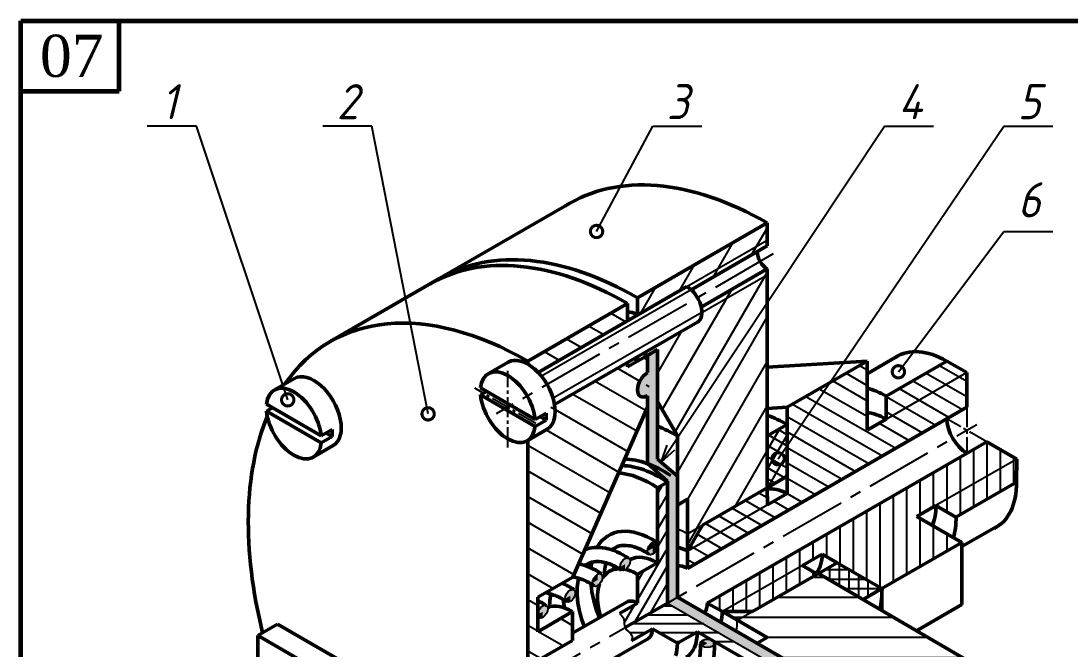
# Model space of a CAD drawing. Header units: millimetres. Extents: x -255 to 513, y 132 to 472.
# Drawn here: x -255 to -105.5, y 207.5 to 297 of the extents above; entities that cross this region are included whole.
import ezdxf

# ---------------------------------------------------------------- set-up
doc = ezdxf.new("R2010")
doc.units = ezdxf.units.MM
doc.header["$LTSCALE"] = 0.5
doc.linetypes.add('CENTER2', pattern=[28.575, 19.05, -3.175, 3.175, -3.175])
doc.styles.get("Standard").update_dxf_attribs({"font": 'isocpeui.ttf', "width": 0.9})
doc.styles.add('стиль1', font='TIMES.TTF')
doc.dimstyles.new('Standart 1', dxfattribs={"dimtxt": 3.5, "dimasz": 3.5, "dimexe": 2, "dimexo": 0, "dimgap": 1, "dimtad": 1, "dimtoh": 1, "dimdec": 0, "dimtxsty": 'Standard', "dimblk": 'OPEN30', "dimcen": 2.5, "dimadec": 0, "dimazin": 0, "dimtfac": 1, "dimtdec": 0, "dimtmove": 0, "dimatfit": 3, "dimldrblk": 'DOTSMALL', "dimfxl": 0, "dimarcsym": 0})
pattern_1 = [(150, (-4, -28), (-1.5875, -2.74963), [])]
pattern_2 = [(60, (-4, -28), (-2.74963, 1.5875), [])]

# ---------------------------------------------------------------- blocks, each defined once
blk = doc.blocks.new('_DotSmall')
at = {"color": 0, "linetype": 'ByBlock', "const_width": 0.5}
blk.add_lwpolyline([(-0.0625, 0, 1), (0.0625, 0, 1)], format="xyb", close=True, dxfattribs=at)
blk = doc.blocks.new('_Open30')
at = {"color": 0, "linetype": 'ByBlock', "lineweight": -2}
for p, q in [((-1, 0.268), (0, 0)), ((0, 0), (-1, -0.268)), ((0, 0), (-1, 0))]:
    blk.add_line(p, q, dxfattribs=at)

msp = doc.modelspace()

# ---------------------------------------------------------------- hatches: boundary and pattern name
at = {"lineweight": -3}
h = msp.add_hatch(dxfattribs=at)
h.set_pattern_fill('ANSI31', color=256, angle=15, style=0)
h.set_pattern_definition(pattern_2)
h.paths.add_polyline_path([(-148.69, 265.75), (-148.69, 268.22), (-167.17, 257.55), (-167.17, 255.08), (-160.12, 259.16)])
edge = h.paths.add_edge_path()
edge.add_line((-148.69, 264.93), (-148.69, 265.75))
edge.add_line((-148.69, 265.75), (-160.12, 259.16))
edge.add_ellipse((-160.12, 256.69), major_axis=(1.51, -2.61), ratio=0.57735, start_angle=478.1255, end_angle=495, ccw=False)
edge.add_line((-159.5, 258.69), (-148.69, 264.93))
h = msp.add_hatch(dxfattribs=at)
h.set_pattern_fill('ANSI31', color=256, angle=15, style=0)
h.set_pattern_definition(pattern_2)
edge = h.paths.add_edge_path()
edge.add_line((-148.69, 260.83), (-157.98, 255.46))
edge.add_ellipse((-160.12, 256.69), major_axis=(1.51, -2.61), ratio=0.57735, start_angle=360, end_angle=405, ccw=False)
edge.add_line((-158.61, 254.08), (-165.76, 249.95))
edge.add_line((-165.76, 249.95), (-166.3, 249.02))
edge.add_line((-166.3, 249.02), (-165.75, 249.34))
edge.add_line((-165.75, 249.34), (-164.32, 250.16))
edge.add_line((-164.32, 250.16), (-164.32, 242.77))
edge.add_line((-164.32, 242.77), (-161.48, 237.85))
edge.add_line((-161.48, 237.85), (-161.48, 232.1))
edge.add_line((-161.48, 232.1), (-161.48, 228))
edge.add_line((-161.48, 228), (-160.06, 228.82))
edge.add_line((-160.06, 228.82), (-160.06, 223.89))
edge.add_line((-160.06, 223.89), (-157.89, 225.14))
edge.add_line((-157.89, 225.14), (-148.69, 230.46))
edge.add_line((-148.69, 230.46), (-148.69, 260.83))
edge = h.paths.add_edge_path()
edge.add_line((-148.69, 260.83), (-148.69, 261.65))
edge.add_line((-148.69, 261.65), (-158.08, 256.23))
edge.add_ellipse((-160.12, 256.69), major_axis=(1.51, -2.61), ratio=0.57735, start_angle=405, end_angle=421.8745, ccw=False)
edge.add_line((-157.98, 255.46), (-148.69, 260.83))
h = msp.add_hatch(dxfattribs=at)
h.set_pattern_fill('ANSI31', color=256, angle=105, style=0)
h.set_pattern_definition(pattern_1)
edge = h.paths.add_edge_path()
edge.add_line((-168.59, 254.26), (-168.59, 256.73))
edge.add_line((-168.59, 256.73), (-182.81, 248.52))
edge.add_line((-182.81, 248.52), (-182.81, 248.11))
edge.add_ellipse((-182.81, 243.59), major_axis=(2.76, -4.79), ratio=0.57735, start_angle=112.6869, end_angle=135, ccw=False)
edge.add_line((-181.32, 246.91), (-168.59, 254.26))
h = msp.add_hatch(color=7)
edge = h.paths.add_edge_path()
edge.add_line((-164.32, 250.16), (-165.75, 249.34))
edge.add_line((-165.75, 249.34), (-165.75, 246.88))
edge.add_ellipse((-165.75, 245.23), major_axis=(1, 1.74), ratio=0.577465, start_angle=44.8992, end_angle=224.8992)
edge.add_line((-165.75, 243.59), (-165.75, 233.91))
edge.add_line((-165.75, 233.91), (-162.9, 231.42))
edge.add_line((-162.9, 231.42), (-162.9, 214.04))
edge.add_line((-162.9, 214.04), (-161.48, 214.87))
edge.add_line((-161.48, 214.87), (-161.48, 232.1))
edge.add_line((-161.48, 232.1), (-164.32, 234.56))
edge.add_line((-164.32, 234.56), (-164.32, 250.16))
h = msp.add_hatch(dxfattribs=at)
h.set_pattern_fill('ANSI31', color=256, angle=105, style=0)
h.set_pattern_definition(pattern_1)
h.paths.add_polyline_path([(-176.41, 212.81), (-181.38, 209.94), (-181.38, 214.87), (-176.4, 217.74), (-173.53, 224.26), (-182.81, 224.36), (-182.81, 205.02), (-176.41, 208.71)])
edge = h.paths.add_edge_path()
edge.add_line((-165.75, 241.95), (-165.75, 243.59))
edge.add_ellipse((-165.75, 245.23), major_axis=(1, 1.74), ratio=0.577465, start_angle=44.8992, end_angle=224.8992, ccw=False)
edge.add_line((-165.75, 246.88), (-165.75, 249.34))
edge.add_line((-165.75, 249.34), (-168.59, 247.7))
edge.add_line((-168.59, 247.7), (-168.59, 248.32))
edge.add_line((-168.59, 248.32), (-178.98, 242.32))
edge.add_ellipse((-182.81, 243.59), major_axis=(2.76, -4.79), ratio=0.57735, start_angle=0, end_angle=56.9443, ccw=False)
edge.add_line((-180.04, 238.8), (-182.81, 237.21))
edge.add_line((-182.81, 237.21), (-182.81, 224.36))
edge.add_line((-182.81, 224.36), (-173.53, 224.26))
edge.add_line((-173.53, 224.26), (-165.75, 241.95))
h = msp.add_hatch(dxfattribs=at)
h.set_pattern_fill('ANSI31', scale=0.6, angle=105, style=0)
h.set_pattern_definition([(150, (-285, 112), (-0.9525, -1.649778), [])])
h.paths.add_polyline_path([(-148.67, 228.02), (-148.69, 230.46), (-157.89, 225.14), (-160.06, 221.43)], flags=17)
h.paths.add_polyline_path([(-120.25, 241.95), (-120.25, 246.88), (-123.11, 248.51), (-131.75, 243.52), (-131.75, 240.24), (-134.47, 238.67), (-134.47, 248.51), (-134.47, 248.51), (-145.84, 241.95), (-145.84, 232.1), (-145.84, 229.64), (-148.67, 228.02), (-160.06, 221.43), (-160.06, 218.97)])
at = {"lineweight": -3, "ltscale": 0.3}
h = msp.add_hatch(dxfattribs=at)
h.set_pattern_fill('ANSI31', scale=10.944, angle=15, style=0)
h.set_pattern_definition([(60, (-314.8648, 76.5583), (-1.184723, 0.684), [])])
h.paths.add_polyline_path([(-145.84, 239.49), (-148.69, 237.85), (-148.69, 230.46), (-145.84, 232.1)])
h = msp.add_hatch(dxfattribs=at)
h.set_pattern_fill('ANSI31', scale=10.944, angle=105, style=0)
h.set_pattern_definition([(150, (-314.8648, 76.5583), (-0.684, -1.184723), [])])
h.paths.add_polyline_path([(-145.84, 239.49), (-148.69, 237.85), (-148.69, 230.46), (-145.84, 232.1)])
at = {"lineweight": -3}
h = msp.add_hatch(dxfattribs=at)
h.set_pattern_fill('ANSI31', scale=0.6, angle=45, style=0)
h.set_pattern_definition([(90, (-285, 112), (-1.905, 3e-16), [])])
h.paths.add_polyline_path([(-141.56, 218.16), (-143.68, 219.38), (-155.08, 212.81), (-150.79, 212.83)], flags=17)
h.paths.add_polyline_path([(-157.22, 214.04), (-155.08, 212.81), (-143.68, 219.38), (-140.87, 221.02), (-138.73, 219.79), (-132.34, 216.1), (-120.96, 222.66), (-127.36, 226.36), (-124.65, 227.92), (-113.14, 234.56), (-117.41, 237.03)])
h.paths.add_polyline_path([(-124.65, 227.92), (-121.84, 226.3), (-113.16, 231.28), (-113.14, 234.56)], flags=17)
at = {"ltscale": 0.3}
h = msp.add_hatch(color=7, dxfattribs=at)
edge = h.paths.add_edge_path()
edge.add_ellipse((-165.03, 221.84), major_axis=(-0.503, -0.871), ratio=0.57735, start_angle=135, end_angle=225)
edge.add_line((-165.03, 222.66), (-165.03, 221.84))
edge.add_line((-165.03, 221.84), (-164.32, 222.25))
edge = h.paths.add_edge_path()
edge.add_ellipse((-165.03, 221.84), major_axis=(-0.503, -0.871), ratio=0.57735, start_angle=45, end_angle=135)
edge.add_line((-164.32, 222.25), (-165.03, 221.84))
edge.add_line((-165.03, 221.84), (-165.03, 221.02))
edge = h.paths.add_edge_path()
edge.add_ellipse((-165.03, 221.84), major_axis=(-0.503, -0.871), ratio=0.57735, start_angle=225, end_angle=315)
edge.add_line((-165.75, 221.43), (-165.03, 221.84))
edge.add_line((-165.03, 221.84), (-165.03, 222.66))
h = msp.add_hatch(color=7, dxfattribs=at)
edge = h.paths.add_edge_path()
edge.add_ellipse((-168.94, 219.58), major_axis=(-0.503, -0.871), ratio=0.57735, start_angle=52.638, end_angle=135)
edge.add_line((-168.23, 220), (-168.94, 219.58))
edge.add_line((-168.94, 219.58), (-168.94, 218.76))
edge.add_ellipse((-168.94, 219.58), major_axis=(-0.503, -0.871), ratio=0.57735, start_angle=45, end_angle=52.638)
edge = h.paths.add_edge_path()
edge.add_ellipse((-168.94, 219.58), major_axis=(-0.503, -0.871), ratio=0.57735, start_angle=135, end_angle=150.6426)
edge.add_ellipse((-168.94, 219.58), major_axis=(-0.503, -0.871), ratio=0.57735, start_angle=150.6426, end_angle=153.163)
edge.add_ellipse((-168.94, 219.58), major_axis=(-0.503, -0.871), ratio=0.57735, start_angle=153.163, end_angle=173.6324)
edge.add_ellipse((-168.94, 210.56), major_axis=(6.25, -10.82), ratio=0.57735, start_angle=131.3969, end_angle=131.9213)
edge.add_ellipse((-168.94, 219.58), major_axis=(-0.503, -0.871), ratio=0.57735, start_angle=183.1186, end_angle=225)
edge.add_line((-168.94, 220.41), (-168.94, 219.58))
edge.add_line((-168.94, 219.58), (-168.23, 220))
edge = h.paths.add_edge_path()
edge.add_ellipse((-168.94, 219.58), major_axis=(-0.503, -0.871), ratio=0.57735, start_angle=225, end_angle=298.1711)
edge.add_ellipse((-168.94, 219.58), major_axis=(-0.503, -0.871), ratio=0.57735, start_angle=298.1711, end_angle=315)
edge.add_line((-169.66, 219.17), (-168.94, 219.58))
edge.add_line((-168.94, 219.58), (-168.94, 220.41))
edge = h.paths.add_edge_path()
edge.add_line((-168.94, 219.58), (-169.66, 219.17))
edge.add_ellipse((-168.94, 219.58), major_axis=(-0.503, -0.871), ratio=0.57735, start_angle=315, end_angle=334.6628)
edge.add_ellipse((-168.94, 219.58), major_axis=(-0.503, -0.871), ratio=0.57735, start_angle=334.6628, end_angle=354.8506)
edge.add_spline(control_points=[(-169.49, 218.74), (-169.47, 218.73), (-169.45, 218.72), (-169.43, 218.71)], knot_values=[2.287006, 2.287006, 2.287006, 2.287006, 2.294538, 2.294538, 2.294538, 2.294538], degree=3, periodic=0)
edge.add_ellipse((-168.94, 219.58), major_axis=(-0.503, -0.871), ratio=0.57735, start_angle=1.4671, end_angle=45)
edge.add_line((-168.94, 218.76), (-168.94, 219.58))
edge = h.paths.add_edge_path()
edge.add_line((-165.03, 221.84), (-165.75, 221.43))
edge.add_ellipse((-165.03, 221.84), major_axis=(-0.503, -0.871), ratio=0.57735, start_angle=315, end_angle=341.5834)
edge.add_ellipse((-165.03, 221.84), major_axis=(-0.503, -0.871), ratio=0.57735, start_angle=341.5834, end_angle=405)
edge.add_line((-165.03, 221.02), (-165.03, 221.84))
at = {"lineweight": -3, "ltscale": 0.3}
h = msp.add_hatch(dxfattribs=at)
h.set_pattern_fill('ANSI31', scale=10.944, angle=45, style=0)
h.set_pattern_definition([(90, (-314.8648, 76.5583), (-1.368, 3e-16), [])])
h.paths.add_polyline_path([(-135.02, 214.55), (-132.34, 216.1), (-138.73, 219.79), (-141.37, 218.27)])
h = msp.add_hatch(dxfattribs=at)
h.set_pattern_fill('ANSI31', scale=10.944, angle=315, style=0)
h.set_pattern_definition([(0, (-314.8648, 76.5583), (4e-16, 1.368), [])])
h.paths.add_polyline_path([(-135.02, 214.55), (-132.34, 216.1), (-138.73, 219.79), (-141.37, 218.27)])
at = {"ltscale": 0.3}
h = msp.add_hatch(color=7, dxfattribs=at)
edge = h.paths.add_edge_path()
edge.add_ellipse((-172.85, 217.33), major_axis=(-0.503, -0.871), ratio=0.57735, start_angle=68.0228, end_angle=127.2769)
edge.add_ellipse((-172.85, 217.33), major_axis=(-0.503, -0.871), ratio=0.57735, start_angle=127.2769, end_angle=135)
edge.add_line((-172.14, 217.74), (-172.85, 217.33))
edge.add_line((-172.85, 217.33), (-172.85, 216.51))
edge.add_ellipse((-172.85, 217.33), major_axis=(-0.503, -0.871), ratio=0.57735, start_angle=45, end_angle=68.0228)
edge = h.paths.add_edge_path()
edge.add_ellipse((-172.85, 217.33), major_axis=(-0.503, -0.871), ratio=0.57735, start_angle=135, end_angle=225)
edge.add_line((-172.85, 218.15), (-172.85, 217.33))
edge.add_line((-172.85, 217.33), (-172.14, 217.74))
edge = h.paths.add_edge_path()
edge.add_line((-172.85, 217.33), (-172.85, 218.15))
edge.add_ellipse((-172.85, 217.33), major_axis=(-0.503, -0.871), ratio=0.57735, start_angle=225, end_angle=315)
edge.add_line((-173.56, 216.92), (-172.85, 217.33))
edge = h.paths.add_edge_path()
edge.add_line((-172.85, 217.33), (-173.56, 216.92))
edge.add_ellipse((-172.85, 217.33), major_axis=(-0.503, -0.871), ratio=0.57735, start_angle=315, end_angle=341.5834)
edge.add_ellipse((-172.85, 217.33), major_axis=(-0.503, -0.871), ratio=0.57735, start_angle=341.5834, end_angle=405)
edge.add_line((-172.85, 216.51), (-172.85, 217.33))
h = msp.add_hatch(color=7, dxfattribs=at)
edge = h.paths.add_edge_path()
edge.add_line((-168.94, 219.58), (-169.66, 219.17))
edge.add_ellipse((-168.94, 219.58), major_axis=(-0.503, -0.871), ratio=0.57735, start_angle=315, end_angle=334.6628)
edge.add_ellipse((-168.94, 219.58), major_axis=(-0.503, -0.871), ratio=0.57735, start_angle=334.6628, end_angle=354.8506)
edge.add_spline(control_points=[(-169.49, 218.74), (-169.47, 218.73), (-169.45, 218.72), (-169.43, 218.71)], knot_values=[2.287006, 2.287006, 2.287006, 2.287006, 2.294538, 2.294538, 2.294538, 2.294538], degree=3, periodic=0)
edge.add_ellipse((-168.94, 219.58), major_axis=(-0.503, -0.871), ratio=0.57735, start_angle=1.4671, end_angle=45)
edge.add_line((-168.94, 218.76), (-168.94, 219.58))
at = {"lineweight": -3}
h = msp.add_hatch(dxfattribs=at)
h.set_pattern_fill('ANSI31', scale=0.9, angle=135, style=0)
h.set_pattern_definition([(180, (-285, 112), (-7e-16, -2.8575), [])])
h.paths.add_polyline_path([(-150.79, 212.83), (-155.08, 212.81), (-152.95, 211.58)])
h.paths.add_polyline_path([(-148.69, 209.12), (-150.11, 208.3), (-141.58, 203.37), (-138.73, 198.45), (-132.34, 194.76), (-133.76, 193.93), (-135.18, 193.11), (-127.36, 188.6), (-108.88, 199.27), (-141.37, 218.27), (-150.79, 212.83), (-152.95, 211.58)])
at = {"ltscale": 0.3}
h = msp.add_hatch(color=7, dxfattribs=at)
edge = h.paths.add_edge_path()
edge.add_ellipse((-172.85, 217.33), major_axis=(-0.503, -0.871), ratio=0.57735, start_angle=225, end_angle=315)
edge.add_line((-173.56, 216.92), (-172.85, 217.33))
edge.add_line((-172.85, 217.33), (-172.85, 218.15))
h = msp.add_hatch(color=7, dxfattribs=at)
edge = h.paths.add_edge_path()
edge.add_ellipse((-176.76, 215.07), major_axis=(-0.503, -0.871), ratio=0.57735, start_angle=45, end_angle=135)
edge.add_line((-176.05, 215.48), (-176.76, 215.07))
edge.add_line((-176.76, 215.07), (-176.76, 214.25))
edge = h.paths.add_edge_path()
edge.add_ellipse((-176.76, 215.07), major_axis=(-0.503, -0.871), ratio=0.57735, start_angle=135, end_angle=225)
edge.add_line((-176.76, 215.89), (-176.76, 215.07))
edge.add_line((-176.76, 215.07), (-176.05, 215.48))
edge = h.paths.add_edge_path()
edge.add_ellipse((-176.76, 215.07), major_axis=(-0.503, -0.871), ratio=0.57735, start_angle=225, end_angle=315)
edge.add_line((-177.47, 214.66), (-176.76, 215.07))
edge.add_line((-176.76, 215.07), (-176.76, 215.89))
edge = h.paths.add_edge_path()
edge.add_line((-176.76, 215.07), (-177.47, 214.66))
edge.add_ellipse((-176.76, 215.07), major_axis=(-0.503, -0.871), ratio=0.57735, start_angle=315, end_angle=341.5834)
edge.add_ellipse((-176.76, 215.07), major_axis=(-0.503, -0.871), ratio=0.57735, start_angle=341.5834, end_angle=405)
edge.add_line((-176.76, 214.25), (-176.76, 215.07))
h = msp.add_hatch(color=7, dxfattribs=at)
edge = h.paths.add_edge_path()
edge.add_ellipse((-180.67, 212.81), major_axis=(-0.503, -0.871), ratio=0.57735, start_angle=45, end_angle=135)
edge.add_line((-179.96, 213.22), (-180.67, 212.81))
edge.add_line((-180.67, 212.81), (-180.67, 211.99))
edge = h.paths.add_edge_path()
edge.add_ellipse((-180.67, 212.81), major_axis=(-0.503, -0.871), ratio=0.57735, start_angle=135, end_angle=149.5519)
edge.add_ellipse((-180.67, 212.81), major_axis=(-0.503, -0.871), ratio=0.57735, start_angle=149.5519, end_angle=177.344)
edge.add_ellipse((-180.67, 212.81), major_axis=(-0.503, -0.871), ratio=0.57735, start_angle=177.344, end_angle=225)
edge.add_line((-180.67, 213.63), (-180.67, 212.81))
edge.add_line((-180.67, 212.81), (-179.96, 213.22))
edge = h.paths.add_edge_path()
edge.add_ellipse((-180.67, 212.81), major_axis=(-0.503, -0.871), ratio=0.57735, start_angle=225, end_angle=315)
edge.add_line((-181.38, 212.4), (-180.67, 212.81))
edge.add_line((-180.67, 212.81), (-180.67, 213.63))
edge = h.paths.add_edge_path()
edge.add_line((-180.67, 212.81), (-181.38, 212.4))
edge.add_ellipse((-180.67, 212.81), major_axis=(-0.503, -0.871), ratio=0.57735, start_angle=315, end_angle=354.9296)
edge.add_ellipse((-180.67, 212.81), major_axis=(-0.503, -0.871), ratio=0.57735, start_angle=354.9296, end_angle=405)
edge.add_line((-180.67, 211.99), (-180.67, 212.81))
h = msp.add_hatch(color=7, dxfattribs=at)
edge = h.paths.add_edge_path()
edge.add_line((-176.76, 215.07), (-177.47, 214.66))
edge.add_ellipse((-176.76, 215.07), major_axis=(-0.503, -0.871), ratio=0.57735, start_angle=315, end_angle=341.5834)
edge.add_ellipse((-176.76, 215.07), major_axis=(-0.503, -0.871), ratio=0.57735, start_angle=341.5834, end_angle=405)
edge.add_line((-176.76, 214.25), (-176.76, 215.07))
h = msp.add_hatch(color=7, dxfattribs=at)
edge = h.paths.add_edge_path()
edge.add_line((-161.48, 214.87), (-162.9, 214.04))
edge.add_line((-162.9, 214.04), (-147.84, 205.35))
edge.add_line((-147.84, 205.35), (-147.19, 201.69))
edge.add_line((-147.19, 201.69), (-138.73, 196.81))
edge.add_ellipse((-137.31, 195.99), major_axis=(-2.01, 0), ratio=0.57735, start_angle=315, end_angle=495)
edge.add_line((-135.89, 195.17), (-133.76, 193.93))
edge.add_line((-133.76, 193.93), (-133.05, 194.35))
edge.add_line((-133.05, 194.35), (-132.34, 194.76))
edge.add_line((-132.34, 194.76), (-145.9, 202.59))
edge.add_line((-145.9, 202.59), (-146.55, 206.25))
edge.add_line((-146.55, 206.25), (-161.48, 214.87))
h = msp.add_hatch(color=7, dxfattribs=at)
edge = h.paths.add_edge_path()
edge.add_line((-180.67, 212.81), (-181.38, 212.4))
edge.add_ellipse((-180.67, 212.81), major_axis=(-0.503, -0.871), ratio=0.57735, start_angle=315, end_angle=354.9296)
edge.add_ellipse((-180.67, 212.81), major_axis=(-0.503, -0.871), ratio=0.57735, start_angle=354.9296, end_angle=405)
edge.add_line((-180.67, 211.99), (-180.67, 212.81))
h = msp.add_hatch(color=7, dxfattribs=at)
edge = h.paths.add_edge_path()
edge.add_ellipse((-157.22, 208.3), major_axis=(-1.01, 0), ratio=0.57735, start_angle=45, end_angle=135)
edge.add_line((-156.5, 207.89), (-157.22, 208.3))
edge.add_line((-157.22, 208.3), (-157.93, 207.89))
edge = h.paths.add_edge_path()
edge.add_ellipse((-157.22, 208.3), major_axis=(-1.01, 0), ratio=0.57735, start_angle=135, end_angle=178.8422)
edge.add_ellipse((-165.03, 212.86), major_axis=(6.25, -10.82), ratio=0.57735, start_angle=407.9196, end_angle=408.5845)
edge.add_ellipse((-157.22, 208.3), major_axis=(-1.01, 0), ratio=0.57735, start_angle=178.8422, end_angle=225)
edge.add_line((-156.5, 208.71), (-157.22, 208.3))
edge.add_line((-157.22, 208.3), (-156.5, 207.89))
edge = h.paths.add_edge_path()
edge.add_ellipse((-157.22, 208.3), major_axis=(-1.01, 0), ratio=0.57735, start_angle=225, end_angle=315)
edge.add_line((-157.93, 208.71), (-157.22, 208.3))
edge.add_line((-157.22, 208.3), (-156.5, 208.71))
h = msp.add_hatch(color=7, dxfattribs=at)
edge = h.paths.add_edge_path()
edge.add_line((-157.22, 208.3), (-157.93, 208.71))
edge.add_ellipse((-157.22, 208.3), major_axis=(-1.01, 0), ratio=0.57735, start_angle=315, end_angle=367.3879)
edge.add_ellipse((-157.22, 208.3), major_axis=(-1.01, 0), ratio=0.57735, start_angle=7.3879, end_angle=45)
edge.add_line((-157.93, 207.89), (-157.22, 208.3))

# ---------------------------------------------------------------- linework, layer by layer
at = {"color": 7, "lineweight": 60}
for p, q in [((-255, 132), (-255, 297)), ((-255, 297), (-10, 297)), ((-241, 287), (-241, 297)), ((-255, 287), (-241, 287))]:
    msp.add_line(p, q, dxfattribs=at)
at = {"color": 7, "lineweight": 50, "ltscale": 0.3}
for p, q in [((-195.31, 260.33), (-177.51, 270.6)), ((-167.17, 257.55), (-148.69, 268.22)), ((-148.69, 268.22), (-148.69, 265.75)), ((-159.5, 258.69), (-148.69, 264.93)), ((-148.69, 264.93), (-148.69, 265.75)), ((-158.08, 256.23), (-148.69, 261.65)), ((-148.69, 260.83), (-148.69, 261.65)), ((-210.95, 251.31), (-195.31, 260.33)), ((-148.69, 260.83), (-148.69, 230.46)), ((-181.32, 246.91), (-160.12, 259.16)), ((-167.17, 257.55), (-167.17, 255.08)), ((-182.81, 248.52), (-168.59, 256.73)), ((-168.59, 256.73), (-168.59, 254.26)), ((-164.32, 250.16), (-165.75, 249.34)), ((-164.32, 250.16), (-164.32, 234.56)), ((-165.75, 249.34), (-168.59, 247.7)), ((-168.59, 248.32), (-168.59, 247.7)), ((-167.17, 249.14), (-167.17, 248.52)), ((-134.47, 248.51), (-148.69, 247.65)), ((-145.84, 241.95), (-134.47, 248.52)), ((-129.87, 249.36), (-134.47, 246.7)), ((-134.47, 248.52), (-134.47, 238.67)), ((-131.75, 243.52), (-123.11, 248.51)), ((-120.25, 246.88), (-120.25, 241.95)), ((-218.89, 244.41), (-216.05, 246.05)), ((-220.04, 242.37), (-212.22, 237.86)), ((-165.75, 243.59), (-165.75, 233.91)), ((-164.32, 242.77), (-161.48, 237.85)), ((-220.04, 241.39), (-212.22, 236.87)), ((-220.01, 241.37), (-219.16, 241.87)), ((-165.75, 241.95), (-176.4, 217.74)), ((-160.06, 218.97), (-120.25, 241.95)), ((-145.84, 241.95), (-148.69, 241.78)), ((-145.84, 232.1), (-145.84, 241.95)), ((-148.69, 237.85), (-145.84, 239.49)), ((-212.22, 237.86), (-210.65, 238.76)), ((-212.22, 236.87), (-210.65, 237.78)), ((-161.48, 232.1), (-161.48, 237.85)), ((-213.36, 234.83), (-210.52, 236.48)), ((-182.81, 237.21), (-182.81, 205.02)), ((-117.41, 237.03), (-157.22, 214.04)), ((-113.14, 234.56), (-117.41, 237.03)), ((-165.75, 233.91), (-162.9, 231.42)), ((-164.32, 234.56), (-161.48, 232.1)), ((-161.48, 214.87), (-161.48, 232.1)), ((-145.84, 232.1), (-145.84, 229.64)), ((-164.32, 230.46), (-162.9, 231.28)), ((-164.32, 219.79), (-164.32, 230.46)), ((-162.9, 214.04), (-162.9, 231.42)), ((-157.89, 225.14), (-148.69, 230.46)), ((-121.84, 226.3), (-113.16, 231.28)), ((-161.48, 228), (-160.06, 228.82)), ((-160.06, 228.82), (-160.06, 221.43)), ((-120.96, 222.66), (-127.36, 226.36)), ((-115.41, 225.3), (-120.96, 222.09)), ((-160.06, 221.43), (-160.06, 218.97)), ((-132.34, 216.1), (-120.96, 222.66)), ((-120.96, 222.66), (-120.96, 213.81)), ((-164.32, 219.79), (-167.17, 218.15)), ((-138.73, 219.79), (-140.87, 221.02)), ((-138.73, 219.79), (-132.34, 216.1)), ((-171.23, 218.52), (-170.14, 219.14)), ((-150.79, 212.83), (-141.37, 218.27)), ((-108.88, 199.27), (-141.37, 218.27)), ((-176.4, 217.74), (-181.38, 214.87)), ((-167.17, 214.04), (-167.17, 218.15)), ((-135.02, 214.55), (-132.34, 216.1)), ((-132.34, 216.1), (-132.34, 212.98)), ((-181.38, 214.87), (-181.38, 209.94)), ((-168.63, 214.22), (-176.41, 209.73)), ((-169.75, 212.55), (-167.17, 214.04)), ((-168.92, 210.53), (-162.9, 214.04)), ((-161.48, 214.87), (-141.58, 203.37)), ((-155.08, 212.81), (-157.22, 214.04)), ((-120.96, 213.81), (-127.4, 210.09)), ((-181.38, 209.94), (-176.41, 212.81)), ((-176.41, 208.71), (-176.41, 212.81)), ((-148.69, 209.12), (-155.08, 212.81)), ((-218.44, 211.04), (-221.28, 209.4)), ((-204.2, 202.82), (-218.44, 211.04)), ((-221.28, 209.4), (-207.04, 201.18)), ((-221.28, 209.4), (-221.28, 204.64)), ((-165.03, 210.35), (-168.01, 208.63)), ((-161.48, 208.3), (-165.03, 210.35)), ((-161.48, 208.3), (-158.64, 209.94)), ((-158.64, 209.94), (-149.4, 204.61)), ((-182.81, 205.02), (-176.41, 208.71)), ((-165.6, 209), (-173.39, 204.51)), ((-150.11, 208.3), (-148.69, 209.12))]:
    msp.add_line(p, q, dxfattribs=at)
at = {"color": 7, "lineweight": -3, "ltscale": 0.3}
for p, q in [((-160.12, 259.16), (-148.69, 265.75)), ((-157.98, 255.46), (-148.69, 260.83)), ((-120.25, 246.88), (-131.71, 240.26)), ((-113.14, 234.56), (-124.65, 227.92)), ((-148.67, 228.02), (-160.06, 221.43)), ((-143.68, 219.38), (-155.08, 212.81))]:
    msp.add_line(p, q, dxfattribs=at)
at = {"color": 7, "linetype": 'CENTER2', "lineweight": -3}
for p, q in [((-147.82, 263.79), (-187.3, 241)), ((-195.9, 194.99), (-118.84, 239.48))]:
    msp.add_line(p, q, dxfattribs=at)
at = {"color": 7, "lineweight": -3}
for p, q in [((-159.5, 258.69), (-180.84, 246.37)), ((-157.98, 255.46), (-179.19, 243.22)), ((-166.3, 249.02), (-165.76, 249.95)), ((-160.06, 223.89), (-157.89, 225.14)), ((-152.95, 211.58), (-150.79, 212.83))]:
    msp.add_line(p, q, dxfattribs=at)
at = {"color": 7, "lineweight": 50}
for p, q in [((-158.61, 254.08), (-178.98, 242.32)), ((-188.41, 246.74), (-185.57, 248.38)), ((-182.81, 248.52), (-182.81, 248.11)), ((-165.75, 246.88), (-165.75, 249.34)), ((-123.11, 248.51), (-120.25, 246.88)), ((-189.54, 244.69), (-181.76, 240.2)), ((-189.54, 243.7), (-188.68, 244.2)), ((-189.54, 243.7), (-181.76, 239.22)), ((-131.75, 240.24), (-131.75, 243.52)), ((-181.76, 240.2), (-180.2, 241.1)), ((-180.2, 241.1), (-180.2, 240.12)), ((-181.76, 239.22), (-180.2, 240.12)), ((-180.2, 240.12), (-181.05, 240.61)), ((-134.47, 238.67), (-131.75, 240.24)), ((-210.65, 237.78), (-211.51, 238.27)), ((-182.88, 237.16), (-180.04, 238.8)), ((-113.16, 231.27), (-113.14, 234.56)), ((-148.69, 230.46), (-145.84, 232.1)), ((-148.69, 230.46), (-148.67, 228.02)), ((-148.67, 228.02), (-145.84, 229.64)), ((-127.36, 226.36), (-124.65, 227.92)), ((-124.65, 227.92), (-121.84, 226.3)), ((-157.89, 225.14), (-160.06, 221.43)), ((-143.68, 219.38), (-140.87, 221.02)), ((-141.37, 218.27), (-138.73, 219.79)), ((-141.56, 218.16), (-143.68, 219.38)), ((-150.79, 212.83), (-155.08, 212.81))]:
    msp.add_line(p, q, dxfattribs=at)
at = {"color": 7, "linetype": 'CENTER2', "lineweight": -3, "ltscale": 0.3}
for p, q in [((-185.65, 236.23), (-185.65, 247.12)), ((-181.64, 239.64), (-190.34, 244.66)), ((-120.25, 241.95), (-120.25, 235.39)), ((-117.41, 237.03), (-123.1, 240.31))]:
    msp.add_line(p, q, dxfattribs=at)
at = {"color": 7, "ltscale": 0.3}
for p, q in [((-164.32, 234.56), (-164.32, 234.56)), ((-164.32, 230.46), (-164.32, 228.82)), ((-161.48, 214.87), (-161.48, 228)), ((-164.32, 222.25), (-165.03, 221.84)), ((-162.9, 214.04), (-161.48, 214.87)), ((-162.9, 214.04), (-147.84, 205.35)), ((-161.48, 214.87), (-150.11, 208.3)), ((-161.48, 214.87), (-150.11, 208.3)), ((-181.38, 209.94), (-181.38, 212.4)), ((-221.28, 209.4), (-221.28, 206.11))]:
    msp.add_line(p, q, dxfattribs=at)
at = {"color": 7}
for p, q in [((-164.32, 229.58), (-163.56, 230.9)), ((-164.32, 227.04), (-162.9, 229.5)), ((-164.32, 224.5), (-162.9, 226.96)), ((-164.32, 221.96), (-162.9, 224.42)), ((-163.09, 213.94), (-162.9, 214.26)), ((-161.1, 208.52), (-161.86, 208.52))]:
    msp.add_line(p, q, dxfattribs=at)
at = {"lineweight": -3}
for p, q in [((-158.78, 224.63), (-160.06, 222.4)), ((-167.17, 214.49), (-162.9, 221.88)), ((-167.49, 211.4), (-162.9, 219.34)), ((-167.17, 217.03), (-166.2, 218.71)), ((-165.29, 212.67), (-162.9, 216.8)), ((-169.06, 211.22), (-167.56, 213.82)), ((-159.93, 212.33), (-165.87, 212.33)), ((-162.13, 213.6), (-163.67, 213.6)), ((-157.73, 211.06), (-168.07, 211.06)), ((-166.01, 209.79), (-168.26, 209.79)), ((-158.9, 209.79), (-164.06, 209.79)), ((-155.53, 209.79), (-158.38, 209.79)), ((-153.33, 208.52), (-156.18, 208.52))]:
    msp.add_line(p, q, dxfattribs=at)
at = {"color": 7, "lineweight": 50, "ltscale": 0.3}
for centre, major_axis, ratio, start_param, end_param in [((-148.69, 222.25), (28.15, -48.75), 0.57735, 2.356194, 3.165821), ((-167.17, 211.58), (28.15, -48.75), 0.57735, 2.356194, 3.141593), ((-168.59, 210.76), (28.15, -48.75), 0.57735, 2.356194, 3.141593), ((-148.69, 263.29), (1.01, -1.74), 0.57735, 3.926991, 5.497787), ((-182.81, 202.55), (28.15, -48.75), 0.57735, 2.356194, 3.409175), ((-167.23, 252.51), (-1.49, 2.9), 0.526101, -0.801919, -0.080723), ((-123.11, 237.02), (7.04, -12.19), 0.57735, 8.63938, 9.463857), ((-167.05, 211.81), (-4.22, 37.99), 0.346982, -0.301423, -0.265284), ((-213.28, 241.26), (2.76, -4.79), 0.57735, 0, 3.141593), ((-165.75, 245.23), (1, 1.74), 0.577465, 0.783639, 3.925231), ((-216.13, 239.62), (2.76, -4.79), 0.57735, 7.177892, 10.100868), ((-182.81, 202.55), (28.15, -48.75), 0.57735, 3.555919, 4.248981), ((-216.13, 239.62), (2.76, -4.79), 0.57735, 4.036299, 6.959275), ((-145.84, 223.89), (9.55, -16.54), 0.57735, 2.356194, 2.568308), ((-161.48, 214.87), (14.07, -24.38), 0.57735, 2.356194, 2.499542), ((-120.25, 238.67), (2.01, -3.48), 0.57735, 3.926991, 5.497787), ((-214.56, 240.53), (2.76, -4.79), 0.57735, 0.669317, 0.889285), ((-163.04, 214.4), (-9.41, 18.55), 0.538304, -0.765395, -0.276727), ((-162.56, 215.31), (-9.41, 18.55), 0.538304, -0.765395, -0.265624), ((-164.32, 213.22), (-8.72, 18.82), 0.532138, -0.716705, -0.285998), ((-145.84, 223.89), (3.52, -6.09), 0.57735, 2.356194, 2.964031), ((-165.03, 212.86), (6.25, -10.82), 0.57735, 2.293308, 3.466987), ((-168.94, 210.56), (6.25, -10.82), 0.57735, 2.293308, 3.064873), ((-160.06, 215.69), (3.52, -6.09), 0.57735, 2.356194, 2.645946), ((-165.03, 212.86), (6.25, -10.82), 0.57735, 3.731123, 3.817692), ((-164.32, 213.22), (4.02, -6.96), 0.57735, 2.356194, 3.122847), ((-145.84, 223.89), (3.52, -6.09), 0.57735, 6.465097, 7.068583), ((-172.85, 208.35), (6.25, -10.82), 0.57735, 2.293308, 2.669122), ((-167.17, 211.58), (4.02, -6.96), 0.57735, 9.115839, 9.707163), ((-167.17, 211.58), (4.02, -6.96), 0.57735, 8.63938, 8.939762), ((-160.06, 215.69), (2.01, -3.48), 0.57735, 2.356194, 2.879793), ((-176.76, 206.09), (6.25, -10.82), 0.57735, 2.293308, 2.48656), ((-165.03, 212.86), (6.25, -10.82), 0.57735, 4.038901, 4.472211), ((-167.17, 211.58), (4.02, -6.96), 0.57735, 9.896199, 10.611324), ((-145.84, 223.89), (9.55, -16.54), 0.57735, 0.584508, 0.785398), ((-180.7, 203.81), (6.25, -10.82), 0.57735, 2.293308, 2.433338), ((-176.41, 206.25), (4.02, -6.96), 0.57735, 2.356194, 3.036474), ((-168.94, 210.56), (6.25, -10.82), 0.57735, 4.034078, 4.143471), ((-167.17, 211.58), (1.51, -2.61), 0.57735, 8.63938, 9.451679), ((-160.06, 215.69), (2.01, -3.48), 0.57735, 6.544985, 7.068583), ((-160.06, 215.69), (3.52, -6.09), 0.57735, 6.778832, 7.068583), ((-167.17, 211.58), (1.51, -2.61), 0.57735, 6.245835, 7.068583), ((-164.32, 213.22), (4.02, -6.96), 0.57735, 6.30113, 7.068583), ((-167.17, 211.58), (4.02, -6.96), 0.57735, 6.770328, 7.068583), ((-165.03, 212.86), (6.25, -10.82), 0.57735, 5.96856, 7.131146)]:
    msp.add_ellipse(centre, major_axis=major_axis, ratio=ratio, start_param=start_param, end_param=end_param, dxfattribs=at)
at = {"color": 7, "lineweight": 50}
for centre, major_axis, start_param, end_param in [((-160.12, 256.69), (1.51, -2.61), 6.283185, 8.63938), ((-182.81, 243.59), (2.76, -4.79), 0, 3.141593), ((-185.65, 241.95), (2.76, -4.79), 0.894707, 3.817682), ((-185.65, 241.95), (2.76, -4.79), 4.036299, 6.959275), ((-131.75, 232.03), (7.05, -12.21), 2.354121, 2.631838), ((-131.75, 232.03), (5.03, -8.71), 2.356194, 2.747965), ((-131.75, 232.03), (5.03, -8.71), 6.676813, 7.068583), ((-131.75, 232.03), (7.05, -12.21), 6.79294, 7.074305)]:
    msp.add_ellipse(centre, major_axis=major_axis, ratio=0.57735, start_param=start_param, end_param=end_param, dxfattribs=at)
at = {"color": 7, "lineweight": 50, "ltscale": 0.3, "extrusion": (0, 0, -1)}
msp.add_ellipse((-123.11, 237.02), major_axis=(-7.04, 12.19), ratio=0.57735, start_param=8.63938, end_param=9.463857, dxfattribs=at)
at = {"color": 7, "lineweight": -3}
for start_param, end_param in [(2.356194, 2.557552), (6.867226, 7.068583)]:
    msp.add_ellipse((-160.06, 215.69), major_axis=(5.03, -8.71), ratio=0.57735, start_param=start_param, end_param=end_param, dxfattribs=at)
at = {"color": 7, "ltscale": 0.3}
for centre, major_axis in [((-165.03, 221.84), (-0.503, -0.871)), ((-168.94, 219.58), (-0.503, -0.871)), ((-172.85, 217.33), (-0.503, -0.871)), ((-176.76, 215.07), (-0.503, -0.871)), ((-180.67, 212.81), (-0.503, -0.871)), ((-157.22, 208.3), (-1.01, 0))]:
    msp.add_ellipse(centre, major_axis=major_axis, ratio=0.57735, dxfattribs=at)
at = {"color": 7, "lineweight": 50, "ltscale": 0.3}
for points, knots in [([(-165.52, 221.01), (-165.86, 221.23), (-166.18, 221.42), (-167.19, 221.93), (-167.82, 222.13), (-168.92, 222.3), (-169.38, 222.27), (-170.12, 222.07), (-170.42, 221.9), (-170.72, 221.62), (-170.73, 221.6), (-170.75, 221.59)], [2.287006, 2.287006, 2.287006, 2.287006, 2.420605, 2.420605, 2.70654, 2.70654, 2.992476, 2.992476, 3.278411, 3.278411, 3.295989, 3.295989, 3.295989, 3.295989]), ([(-169.43, 218.71), (-169.77, 218.93), (-170.09, 219.12), (-171.1, 219.62), (-171.73, 219.83), (-172.83, 220), (-173.29, 219.97), (-174.02, 219.76), (-174.32, 219.6), (-174.59, 219.35)], [2.2870065, 2.2870065, 2.2870065, 2.2870065, 2.4206047, 2.4206047, 2.7065403, 2.7065403, 2.9924759, 2.9924759, 3.2701187, 3.2701187, 3.2701187, 3.2701187]), ([(-171.67, 219.77), (-171.76, 219.42), (-171.82, 219.02), (-171.86, 218.4), (-171.87, 218.2), (-171.87, 217.99)], [3.6865963, 3.6865963, 3.6865963, 3.6865963, 3.8502827, 3.8502827, 3.9236137, 3.9236137, 3.9236137, 3.9236137]), ([(-173.34, 216.5), (-173.68, 216.72), (-174, 216.91), (-174.75, 217.29), (-175.17, 217.53), (-176.4, 217.74)], [2.2870065, 2.2870065, 2.2870065, 2.2870065, 2.4206047, 2.4206047, 2.6018183, 2.6018183, 2.6018183, 2.6018183]), ([(-175.56, 217.56), (-175.65, 217.18), (-175.72, 216.75), (-175.81, 215.53), (-175.76, 214.67), (-175.46, 212.84), (-175.2, 211.87), (-174.81, 210.82), (-174.79, 210.75), (-174.76, 210.68)], [3.6724277, 3.6724277, 3.6724277, 3.6724277, 3.8502827, 3.8502827, 4.1362183, 4.1362183, 4.4221538, 4.4221538, 4.442595, 4.442595, 4.442595, 4.442595]), ([(-177.25, 214.24), (-177.59, 214.46), (-177.91, 214.65), (-178.61, 215), (-178.98, 215.15), (-180.25, 215.52)], [2.2870065, 2.2870065, 2.2870065, 2.2870065, 2.4206047, 2.4206047, 2.5805411, 2.5805411, 2.5805411, 2.5805411]), ([(-179.48, 215.31), (-179.57, 214.94), (-179.63, 214.53), (-179.68, 213.89), (-179.69, 213.7), (-179.69, 213.5)], [3.6795383, 3.6795383, 3.6795383, 3.6795383, 3.8502827, 3.8502827, 3.9203561, 3.9203561, 3.9203561, 3.9203561]), ([(-160.28, 203.57), (-160.24, 203.58), (-160.21, 203.59), (-160.04, 203.65), (-159.91, 203.7), (-159.79, 203.77), (-159.55, 203.91), (-159.33, 204.1), (-158.93, 204.6), (-158.74, 204.93), (-158.43, 205.74), (-158.32, 206.23), (-158.2, 207.23), (-158.19, 207.72), (-158.21, 208.24)], [6.1442241, 6.1442241, 6.1442241, 6.1442241, 6.1708401, 6.1708401, 6.2831853, 6.2831853, 6.2831853, 6.5046257, 6.5046257, 6.7260662, 6.7260662, 6.9475066, 6.9475066, 7.1242218, 7.1242218, 7.1242218, 7.1242218])]:
    msp.add_open_spline(points, degree=3, knots=knots, dxfattribs=at)
at = {"color": 7, "lineweight": -3}
msp.add_open_spline([(-169.75, 212.55), (-169.52, 212.33), (-168.94, 211.77), (-169.2, 210.34), (-167.84, 209.66), (-167.93, 208.93), (-168.01, 208.63)], degree=3, knots=[0, 0, 0, 0, 0.926798, 2.315816, 3.663337, 4.525944, 4.525944, 4.525944, 4.525944], dxfattribs=at)

# ---------------------------------------------------------------- texts
at = {"color": 7, "lineweight": 30, "style": 'стиль1'}
msp.add_text('07', height=6, dxfattribs=at).set_placement((-252.3, 289.03))
at = {"color": 7, "lineweight": -3, "ltscale": 0.3, "width": 0.9}
for s, p in [('1', (-235, 283)), ('2', (-210, 283)), ('3', (-163, 283)), ('4', (-130, 283)), ('5', (-113, 283)), ('6', (-113, 269))]:
    msp.add_text(s, height=5, dxfattribs=at).set_placement(p)

# ---------------------------------------------------------------- leaders
at = {"color": 7, "lineweight": -3, "ltscale": 0.3}
for points in [[(-217, 243), (-230, 282), (-237, 282)], [(-197, 241), (-205, 282), (-212, 282)], [(-173, 267), (-165, 282), (-158, 282)], [(-147.14, 234.6), (-115, 282), (-108, 282)], [(-130, 247), (-115, 267), (-108, 267)]]:
    msp.add_leader(points, dimstyle='Standart 1', dxfattribs=at)
msp.add_leader([(-163.8, 234.11), (-132, 282), (-125, 282)], dimstyle='Standart 1', override={"dimasz": 2.5, "dimldrblk": 'Open30'}, dxfattribs=at)

doc.saveas('drawing.dxf')
